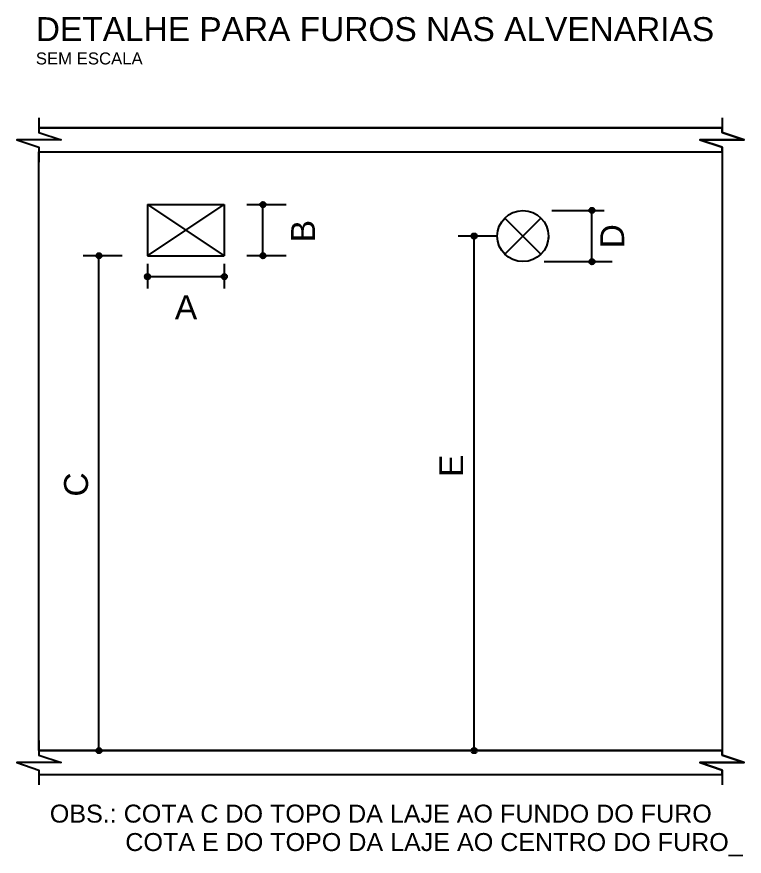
# Model space of a CAD drawing. Extents: x 0 to 119, y 0 to 84.
# Drawn here: x 62.28 to 74.43, y 40.38 to 54.4 of the extents above; entities that cross this region are included whole.
import ezdxf

# ---------------------------------------------------------------- set-up
doc = ezdxf.new("R2010")
doc.units = 0
doc.header["$MEASUREMENT"] = 0
doc.layers.add('3', color=7, linetype='CONTINUOUS')
doc.styles.add('TQS_ARIAL', font='arial.ttf')

msp = doc.modelspace()

# ---------------------------------------------------------------- linework, layer by layer
at = {"layer": '3', "color": 7, "linetype": 'Continuous'}
for p, q in [((62.649834, 52.54432), (74.060811, 52.54432)), ((62.649834, 52.14432), (74.060811, 52.14432)), ((62.649834, 42.14432), (62.649834, 52.14432)), ((74.060811, 52.14432), (74.060811, 42.14432)), ((64.463413, 51.263974), (65.744704, 51.263974)), ((64.463413, 51.263974), (64.463413, 50.409781)), ((64.463413, 50.409781), (65.744704, 51.263974)), ((64.463413, 51.263974), (65.744704, 50.409781)), ((65.744704, 51.263974), (65.744704, 50.409781)), ((66.124897, 51.263974), (66.779014, 51.263974)), ((66.391833, 50.409781), (66.391833, 51.263974)), ((71.036003, 51.039893), (70.432799, 50.436689)), ((71.035697, 50.436173), (70.432934, 51.038937)), ((71.21655, 51.166216), (72.092978, 51.166216)), ((71.888478, 50.310601), (71.888478, 51.166216)), ((70.306893, 50.73788), (69.652776, 50.73788)), ((69.919711, 42.14432), (69.919711, 50.73788)), ((71.161264, 50.73788), (71.161264, 50.696114)), ((64.039506, 50.409781), (63.385389, 50.409781)), ((63.652324, 42.14432), (63.652324, 50.409781)), ((64.463413, 50.409781), (65.744704, 50.409781)), ((66.779014, 50.409781), (66.124897, 50.409781)), ((64.463413, 50.276908), (64.463413, 49.86034)), ((65.744704, 50.276908), (65.744704, 49.86034)), ((72.226529, 50.310601), (71.091346, 50.310601)), ((64.463413, 50.061569), (65.744704, 50.061569)), ((62.649834, 42.14432), (74.060811, 42.14432)), ((64.039506, 42.14432), (63.385389, 42.14432)), ((70.306893, 42.14432), (69.652776, 42.14432)), ((62.649834, 41.74432), (74.060811, 41.74432))]:
    msp.add_line(p, q, dxfattribs=at)
for points in [[(62.649834, 52.715321), (62.649834, 52.467987), (63.020835, 52.34432), (62.278833, 52.34432), (62.649834, 52.220653), (62.649834, 51.97332)], [(74.060811, 52.715321), (74.060811, 52.467987), (74.431812, 52.34432), (73.68981, 52.34432), (74.060811, 52.220653), (74.060811, 51.97332)], [(62.649834, 52.54432), (62.649834, 52.467987), (63.020835, 52.34432), (62.278833, 52.34432), (62.649834, 52.220653), (62.649834, 52.14432), (74.060811, 52.14432), (74.060811, 52.220653), (73.68981, 52.34432), (74.431812, 52.34432), (74.060811, 52.467987), (74.060811, 52.54432), (62.649834, 52.54432)], [(62.649834, 42.315321), (62.649834, 42.067987), (63.020835, 41.94432), (62.278833, 41.94432), (62.649834, 41.820653), (62.649834, 41.57332)], [(74.060811, 42.315321), (74.060811, 42.067987), (74.431812, 41.94432), (73.68981, 41.94432), (74.060811, 41.820653), (74.060811, 41.57332)], [(62.649834, 42.14432), (62.649834, 42.067987), (63.020835, 41.94432), (62.278833, 41.94432), (62.649834, 41.820653), (62.649834, 41.74432), (74.060811, 41.74432), (74.060811, 41.820653), (73.68981, 41.94432), (74.431812, 41.94432), (74.060811, 42.067987), (74.060811, 42.14432), (62.649834, 42.14432)]]:
    msp.add_lwpolyline(points, dxfattribs=at)
for centre, radius in [((66.391833, 51.263974), 0.044445), ((66.391833, 51.263974), 0.022155), ((71.888478, 51.166216), 0.044445), ((71.888478, 51.166216), 0.022155), ((70.73399, 50.73788), 0.427097), ((69.919711, 50.73788), 0.044445), ((69.919711, 50.73788), 0.022155), ((63.652324, 50.409781), 0.044445), ((63.652324, 50.409781), 0.022155), ((66.391833, 50.409781), 0.044445), ((66.391833, 50.409781), 0.022155), ((71.888478, 50.310601), 0.044445), ((71.888478, 50.310601), 0.022155), ((64.463413, 50.061569), 0.044445), ((64.463413, 50.061569), 0.022155), ((65.744704, 50.061569), 0.044445), ((65.744704, 50.061569), 0.022155), ((63.652324, 42.14432), 0.044445), ((63.652324, 42.14432), 0.022155), ((69.919711, 42.14432), 0.044445), ((69.919711, 42.14432), 0.022155)]:
    msp.add_circle(centre, radius, dxfattribs=at)

# ---------------------------------------------------------------- texts
at = {"layer": '3', "color": 7, "linetype": 'Continuous', "style": 'TQS_ARIAL'}
for s, height, p in [('DETALHE PARA FUROS NAS ALVENARIAS', 0.4, (62.596793, 53.994531)), ('SEM ESCALA', 0.2, (62.596793, 53.604531)), ('A', 0.4, (64.919943, 49.349948)), ('OBS.: COTA C DO TOPO DA LAJE AO FUNDO DO FURO', 0.3, (62.830886, 40.942619)), ('      COTA E DO TOPO DA LAJE AO CENTRO DO FURO_', 0.3, (63.393696, 40.467795))]:
    msp.add_text(s, height=height, dxfattribs=at).set_placement(p)
for s, p in [('B', (67.260958, 50.634425)), ('D', (72.426492, 50.533301)), ('E', (69.736252, 46.714853)), ('C', (63.468865, 46.386753))]:
    msp.add_text(s, height=0.4, rotation=90, dxfattribs=at).set_placement(p)

doc.saveas('drawing.dxf')
